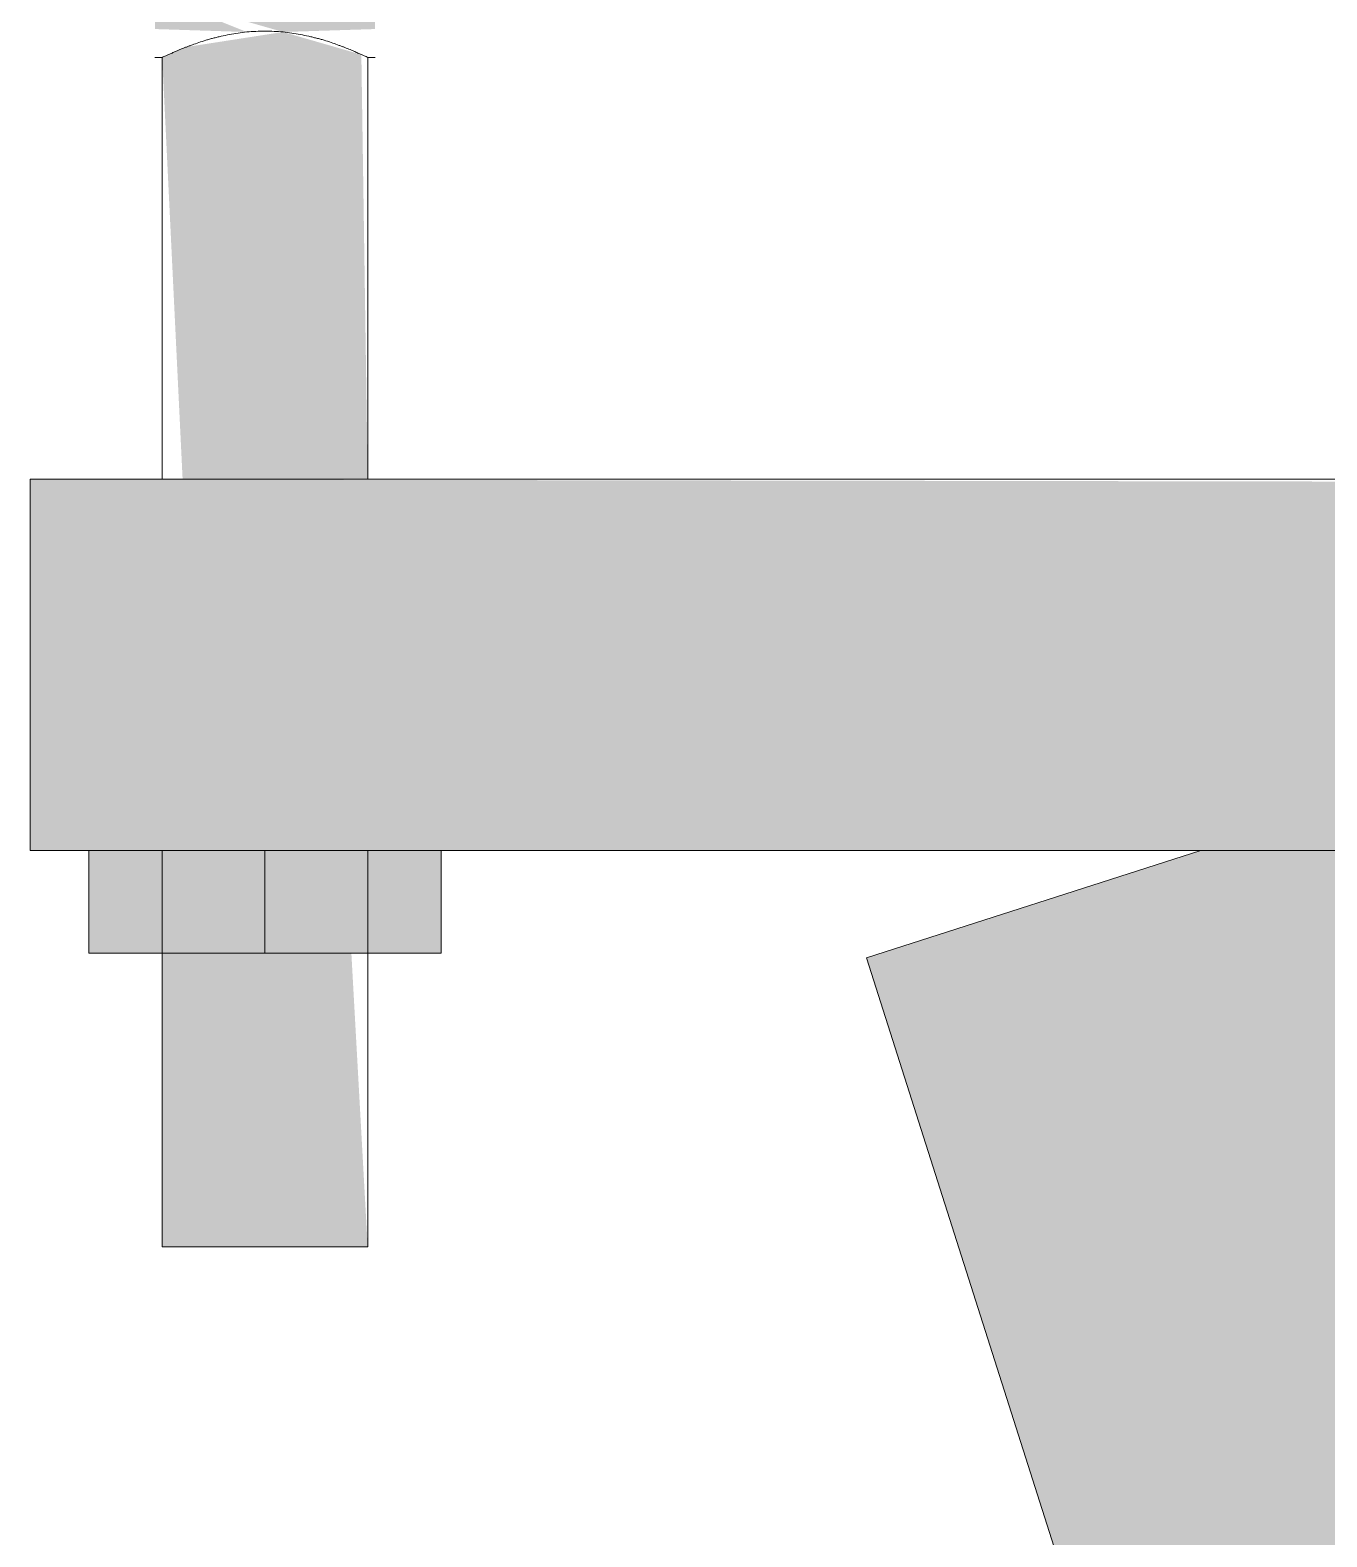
# Model space of a CAD drawing. Header units: inches. Extents: x -54880 to -186, y -265 to 853.
# Drawn here: x -25004.61 to -24999.08, y 278.45 to 284.87 of the extents above; entities that cross this region are included whole.
import ezdxf

# ---------------------------------------------------------------- set-up
doc = ezdxf.new("R2010")
doc.units = ezdxf.units.IN
doc.header["$MEASUREMENT"] = 0
doc.layers.add('Q-SPCQ', color=91, linetype='Continuous', lineweight=9)

# ---------------------------------------------------------------- blocks, each defined once
blk = doc.blocks.new('Basketball_Backstop-Performance_Sports_Systems-3103-Ceiling_Hung - 27_-0_ to 27_-11 7_8_-706978-Section 13')
at = {"layer": 'Q-SPCQ'}
h = blk.add_hatch(color=256, dxfattribs=at)
h.paths.add_polyline_path([(-25003.684, 284.8589), (-25003.7198, 284.8733), (-25004.0753, 285.0154), (-25004.0753, 284.8714), (-25003.7198, 284.86)], flags=0)
h.paths.add_polyline_path([(-25003.5295, 284.8589), (-25003.1378, 284.8714), (-25003.1378, 285.6562), (-25004.0753, 285.6562), (-25004.0753, 285.0154), (-25003.6065, 284.881)], flags=0)
h = blk.add_hatch(color=256, dxfattribs=at)
h.paths.add_polyline_path([(-25004.0291, 279.6875), (-25003.169, 279.6875), (-25003.2385, 280.9375), (-25004.044, 280.9375), (-25004.044, 279.6875)], flags=0)
h.paths.add_polyline_path([(-25003.5579, 282.955), (-25003.169, 282.955), (-25003.196, 284.7627), (-25003.5295, 284.8589), (-25003.9412, 284.7949), (-25004.044, 284.75), (-25003.9571, 282.955), (-25003.6553, 282.955)], flags=0)
h = blk.add_hatch(color=256, dxfattribs=at)
h.paths.add_polyline_path([(-25004.6065, 281.375), (-24958.1065, 281.375), (-24958.1065, 282.875), (-25004.6065, 282.955), (-25004.6065, 282.7087)], flags=0)
h.paths.add_polyline_path([(-24916.2775, 281.375), (-24913.9688, 281.375), (-24914.6975, 282.955), (-24955.1065, 282.875), (-24955.1065, 281.375), (-24921.1317, 281.375)], flags=0)
h.paths.add_polyline_path([(-24909.9272, 281.375), (-24908.6065, 281.4228), (-24908.6065, 282.955), (-24911.7466, 282.955), (-24910.6553, 282.4487), (-24910.1414, 281.875), (-24909.9478, 281.375)], flags=0)
h.paths.add_polyline_path([(-24956.4242, 282.2365), (-24956.5505, 282.0594), (-24956.5223, 282.2313), (-24956.5095, 282.232)], flags=0)
h.paths.add_polyline_path([(-24956.4242, 281.8081), (-24956.5095, 282.3959), (-24956.7992, 282.3125), (-24956.794, 282.2363), (-24956.6117, 282.2265), (-24956.6065, 282.0548), (-24956.5477, 282.0519), (-24956.4439, 281.8138)], flags=0)
h.paths.add_polyline_path([(-24956.7012, 281.8353), (-24956.6805, 281.8436), (-24956.7992, 282.2365), (-24956.794, 281.9896), (-24956.7036, 281.8392)], flags=0)
h.paths.add_polyline_path([(-24956.2992, 281.9148), (-24956.2367, 282.125), (-24956.2992, 281.9375)], flags=0)
for points in [[(-25004.3565, 280.9375), (-25003.6065, 280.9375), (-25003.6065, 281.375), (-25004.3565, 281.375)], [(-25003.6065, 280.9375), (-25002.8565, 280.9375), (-25002.8565, 281.375), (-25003.6065, 281.375)]]:
    blk.add_hatch(color=256, dxfattribs=at).paths.add_polyline_path(points, flags=0)
h = blk.add_hatch(color=256, dxfattribs=at)
h.paths.add_polyline_path([(-24961.7052, 157.5625), (-24959.8224, 157.5625), (-24959.8224, 160.1875), (-24962.5423, 160.1875)], flags=0)
h.paths.add_polyline_path([(-24963.8578, 164.3125), (-24960.7203, 164.3125), (-24998.053, 281.375), (-24999.6217, 281.375), (-25001.0446, 280.9176), (-24964.2333, 165.4899)], flags=0)
for p, q in [((-25004.0753, 284.75), (-25004.044, 284.75)), ((-25004.044, 284.75), (-25004.044, 282.955)), ((-25003.169, 282.955), (-25003.169, 284.75)), ((-25003.169, 284.75), (-25003.1378, 284.75)), ((-25004.6065, 281.375), (-25004.6065, 282.955)), ((-25004.6065, 282.955), (-24957.1117, 282.955)), ((-24959.919, 281.375), (-25004.6065, 281.375)), ((-25004.3565, 281.375), (-25004.3565, 280.9375)), ((-25004.044, 281.375), (-25004.044, 279.6875)), ((-25003.6065, 280.9375), (-25003.6065, 281.375)), ((-25003.169, 279.6875), (-25003.169, 281.375)), ((-25002.8565, 281.375), (-25002.8565, 280.9375)), ((-25001.0446, 280.9176), (-24999.6217, 281.375)), ((-25003.6065, 280.9375), (-25004.3565, 280.9375)), ((-25002.8565, 280.9375), (-25003.6065, 280.9375)), ((-25001.0446, 280.9176), (-24963.8578, 164.3125)), ((-25003.169, 279.6875), (-25004.044, 279.6875))]:
    blk.add_line(p, q, dxfattribs=at)
blk.add_open_spline([(-25003.169, 284.75), (-25003.169, 284.7505), (-25003.1725, 284.7524), (-25003.1838, 284.7575), (-25003.1955, 284.7625), (-25003.2103, 284.769), (-25003.228, 284.7772), (-25003.2451, 284.7846), (-25003.26, 284.7906), (-25003.2719, 284.795), (-25003.2844, 284.7995), (-25003.3017, 284.8059), (-25003.3247, 284.8142), (-25003.3495, 284.8225), (-25003.3704, 284.8286), (-25003.3865, 284.8327), (-25003.4032, 284.8367), (-25003.4259, 284.842), (-25003.4553, 284.8483), (-25003.4919, 284.8548), (-25003.5294, 284.8592), (-25003.5677, 284.8616), (-25003.6066, 284.8624), (-25003.6455, 284.8616), (-25003.6838, 284.8592), (-25003.7213, 284.8548), (-25003.7579, 284.8483), (-25003.7872, 284.842), (-25003.8099, 284.8367), (-25003.8266, 284.8327), (-25003.8427, 284.8285), (-25003.8636, 284.8224), (-25003.8884, 284.8142), (-25003.9115, 284.8058), (-25003.9288, 284.7994), (-25003.9413, 284.7949), (-25003.9531, 284.7905), (-25003.9681, 284.7845), (-25003.9851, 284.7771), (-25004.0028, 284.769), (-25004.0175, 284.7624), (-25004.0292, 284.7575), (-25004.0405, 284.7524), (-25004.044, 284.7505), (-25004.044, 284.75)], degree=3, knots=[0, 0, 0, 0, 0.055556, 0.083333, 0.111111, 0.138889, 0.166667, 0.194444, 0.208333, 0.222222, 0.236111, 0.25, 0.277778, 0.305556, 0.319444, 0.333333, 0.347222, 0.361111, 0.388889, 0.416667, 0.444444, 0.472222, 0.5, 0.527778, 0.555556, 0.583333, 0.611111, 0.638889, 0.652778, 0.666667, 0.680556, 0.694444, 0.722222, 0.75, 0.763889, 0.777778, 0.791667, 0.805556, 0.833333, 0.861111, 0.888889, 0.916667, 0.944444, 1, 1, 1, 1], dxfattribs=at)

msp = doc.modelspace()

# ---------------------------------------------------------------- block references
at = {"layer": 'Q-SPCQ'}
msp.add_blockref('Basketball_Backstop-Performance_Sports_Systems-3103-Ceiling_Hung - 27_-0_ to 27_-11 7_8_-706978-Section 13', (0, 0), dxfattribs=at)

doc.saveas('drawing.dxf')
